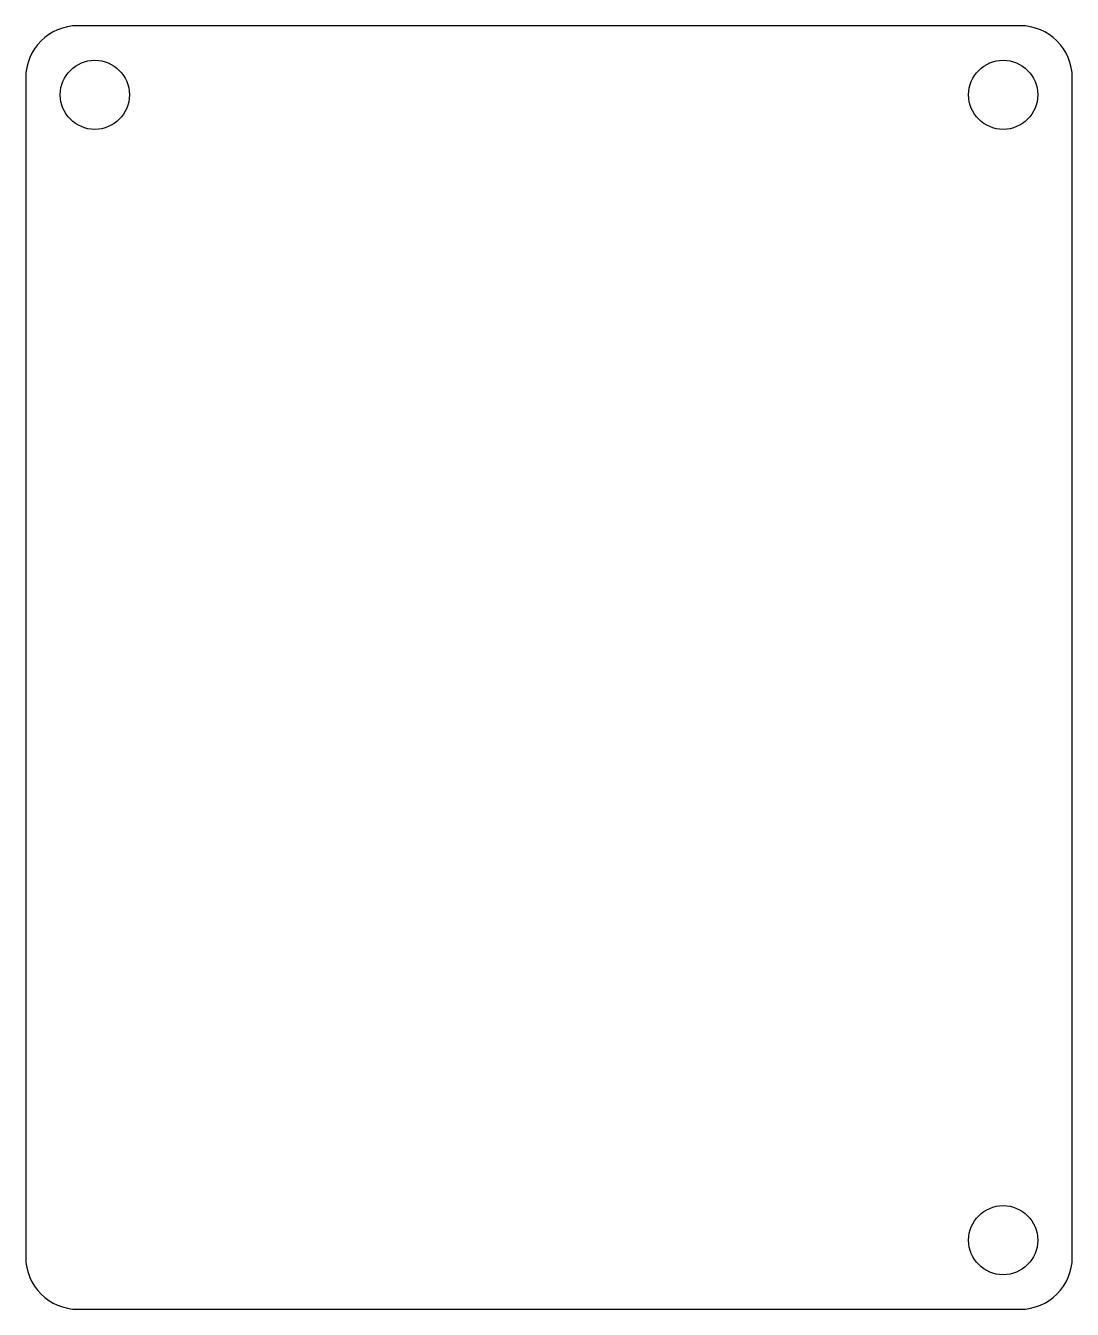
# Model space of a CAD drawing. Header units: millimetres. Extents: x 0 to 45.4, y 0 to 55.7.
import ezdxf

# ---------------------------------------------------------------- set-up
doc = ezdxf.new("R2010")
doc.units = ezdxf.units.MM

msp = doc.modelspace()

# ---------------------------------------------------------------- linework, layer by layer
at = {"color": 7, "linetype": 'Continuous', "lineweight": 25}
for p, q in [((43.13, 55.7), (2.27, 55.7)), ((0, 53.43), (0, 2.27)), ((45.4, 2.27), (45.4, 53.43)), ((2.27, 0), (43.13, 0))]:
    msp.add_line(p, q, dxfattribs=at)
for centre in [(3, 52.7), (42.4, 52.7), (42.4, 3)]:
    msp.add_circle(centre, 1.5, dxfattribs=at)
for centre, start, end in [((2.27, 53.43), 90, 180), ((43.13, 53.43), 0, 90), ((2.27, 2.27), 180, 270), ((43.13, 2.27), 270, 0)]:
    msp.add_arc(centre, 2.27, start, end, dxfattribs=at)

doc.saveas('drawing.dxf')
